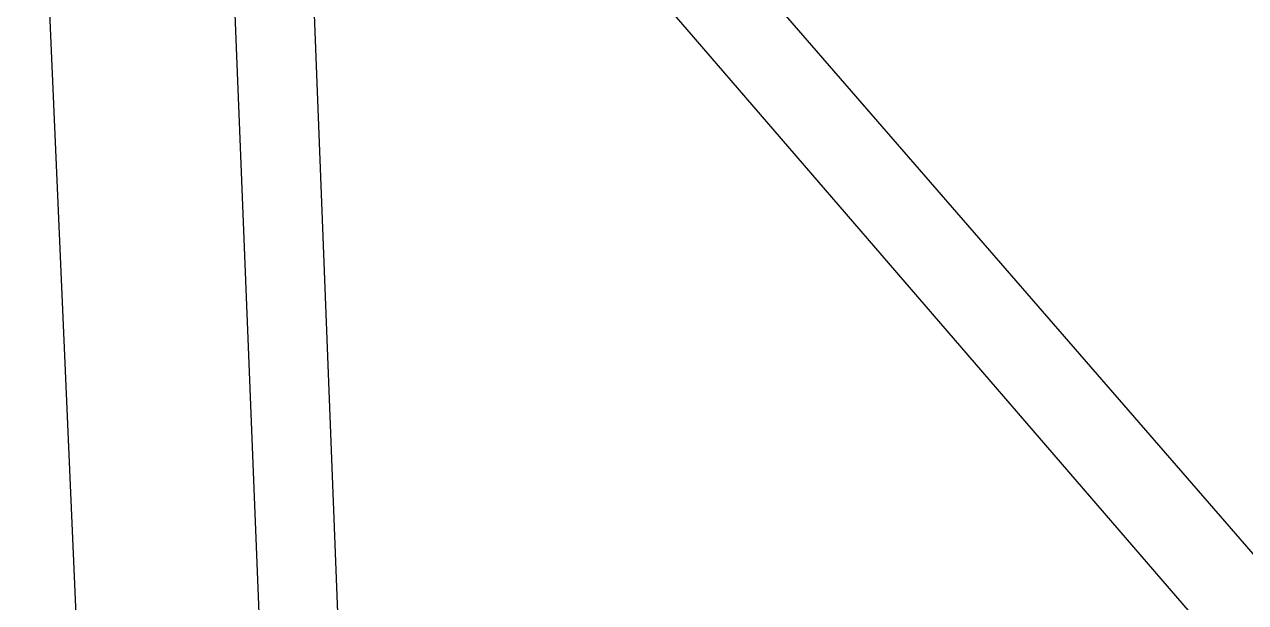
# Model space of a CAD drawing. Header units: millimetres. Extents: x -1519 to 3497, y -297 to 3208.
# Drawn here: x -801.8 to -511.8, y 754 to 891.3 of the extents above; entities that cross this region are included whole.
import ezdxf

# ---------------------------------------------------------------- set-up
doc = ezdxf.new("R2010")
doc.units = ezdxf.units.MM
doc.header["$MEASUREMENT"] = 0
doc.layers.add('Utwórz2D linie widoczne', color=7, linetype='Continuous', true_color=0x000000)

msp = doc.modelspace()

# ---------------------------------------------------------------- linework, layer by layer
at = {"layer": 'Utwórz2D linie widoczne'}
for p, q in [((-775.46, 426.12), (-801.8, 1034.19)), ((-733.7, 445.54), (-757.32, 1030.92)), ((-516.5, 741.9), (-748.88, 1011.41)), ((-723.91, 1011.9), (-500.03, 754.01)), ((-737.03, 997.67), (-716.3, 467.08))]:
    msp.add_line(p, q, dxfattribs=at)

doc.saveas('drawing.dxf')
